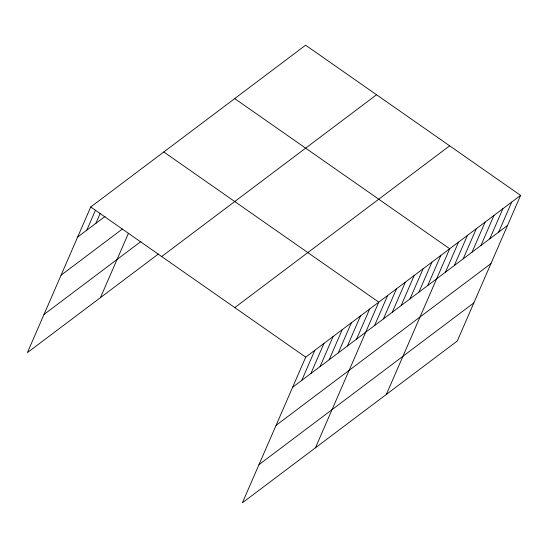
<?xml version="1.0" encoding="UTF-8"?>
<svg xmlns="http://www.w3.org/2000/svg" width="548" height="548" viewBox="0 0 548 548"><rect width="100%" height="100%" fill="white"/><g stroke="black" fill="none" stroke-linecap="round" stroke-linejoin="round"><path stroke-width="0.82" d="M520.6 195.383L305.716 357.152L242.387 502.797L457.272 341.02L520.6 195.383L305.613 45.203L90.728 206.98L27.4 352.617L158.42 253.984M86.776 230.187L95.496 210.131M95.914 223.317L100.27 213.288M100.462 297.619L128.431 233.29M301.763 380.367L314.847 350.282M310.894 373.489L323.978 343.404M320.032 366.612L333.109 336.527M329.163 359.741L342.247 329.656M338.294 352.864L351.378 322.779M347.425 345.987L360.509 315.901M356.563 339.116L369.64 309.024M315.449 447.791L378.778 302.154L163.79 151.974M374.558 325.567L387.642 295.475M383.422 318.888L396.505 288.803M392.286 312.216L405.369 282.131M401.15 305.544L414.233 275.459M410.014 298.872L423.097 268.787M418.878 292.2L431.961 262.115M427.741 285.522L440.825 255.436M386.361 394.409L449.689 248.765L234.702 98.592M445.469 272.178L458.553 242.093M454.333 265.506L467.417 235.421M463.197 258.834L476.281 228.749M472.061 252.155L485.144 222.07M480.925 245.483L494.008 215.398M489.789 238.812L502.872 208.726M498.653 232.14L511.736 202.054M77.645 237.065L105.045 216.439M61.061 275.199L122.382 229.037M43.984 314.49L140.905 241.517M161.674 256.539L376.558 94.763M234.77 307.599L449.655 145.823M292.632 387.244L507.517 225.468M276.048 425.371L490.94 263.602M258.964 464.663L473.856 302.886M90.728 206.98L305.716 357.152"/></g></svg>
